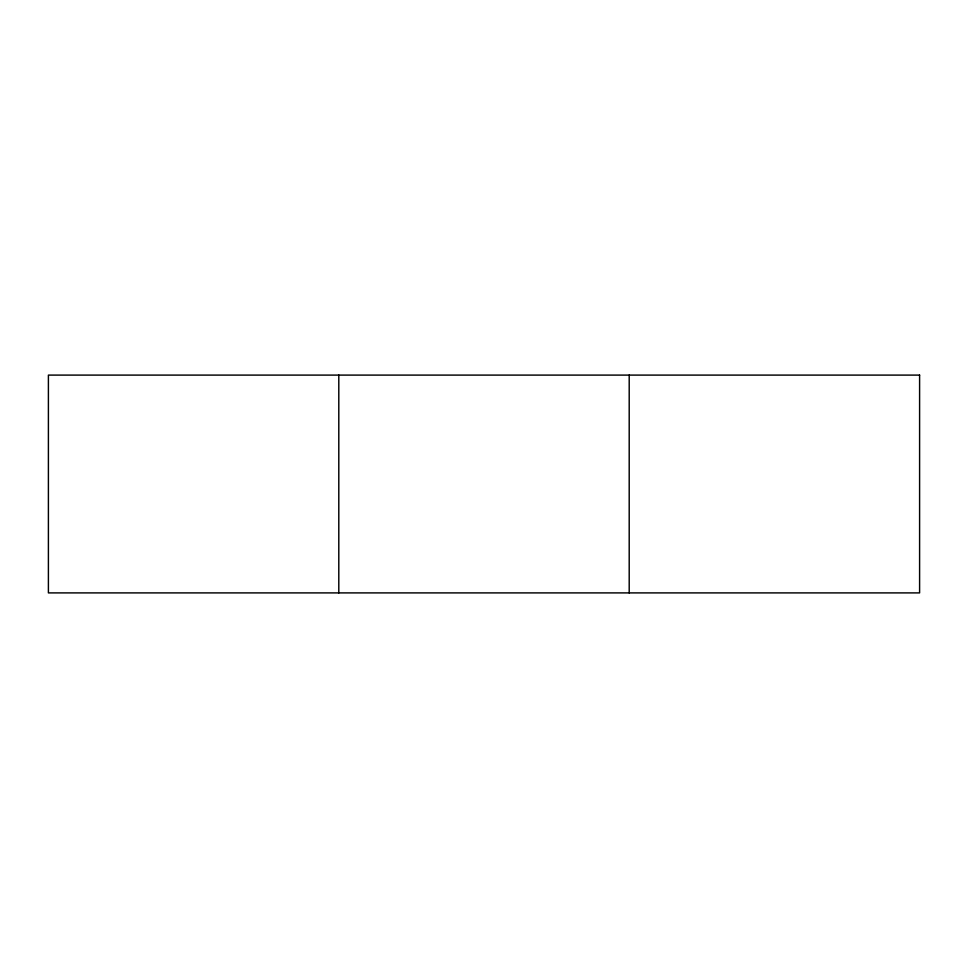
<?xml version="1.0" encoding="UTF-8"?>
<svg xmlns="http://www.w3.org/2000/svg" width="968" height="968" viewBox="0 0 968 968"><rect width="100%" height="100%" fill="white"/><g stroke="black" fill="none" stroke-linecap="round" stroke-linejoin="round"><path stroke-width="1.45" d="M629.2 375.1L629.2 592.9M338.8 375.1L338.8 592.9M919.6 375.1L48.4 375.1L48.4 592.9L919.6 592.9L919.6 375.1"/></g></svg>
